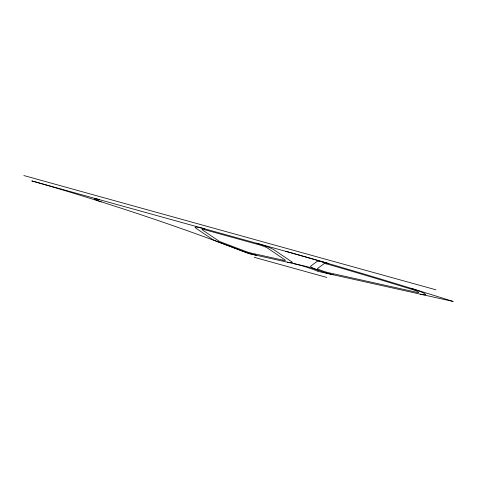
<?xml version="1.0" encoding="UTF-8"?>
<svg xmlns="http://www.w3.org/2000/svg" width="477" height="477" viewBox="0 0 477 477"><rect width="100%" height="100%" fill="white"/><g stroke="black" fill="none" stroke-linecap="round" stroke-linejoin="round"><path stroke-width="0.72" d="M23.85 175.542L435.9 289.795M333.202 274.764A14.674 1.562 17.7 0 1 317.736 270.042A14.674 1.562 17.7 0 1 310.61 266.184L317.139 261.414A14.674 1.562 17.7 0 1 328.206 263.483A320.15 34.022 17.7 0 0 285.675 251.301L31.774 180.902A287.309 30.528 17.7 0 1 248.797 253.603L303.461 265.767A14.674 1.562 17.7 0 1 318.332 270.262M254.342 257.347L326.834 277.453M293.331 263.513A20.791 2.212 17.7 0 1 315.834 270.429L317.795 271.341L453.15 301.458A610.256 64.848 17.7 0 0 285.675 251.301M101.309 201.86A7.334 0.781 17.7 0 1 94.47 199.01A7.334 0.781 17.7 0 1 99.228 199.607M256.566 255.332A14.674 1.562 17.7 0 1 240.617 250.419L219.104 242.262A14.674 1.562 17.7 0 1 211.961 239.043L195.761 228.089A14.674 1.562 17.7 0 1 204.752 228.865M410.882 288.251A14.674 1.562 17.7 0 1 424.786 293.683A14.674 1.562 17.7 0 1 420.41 294.172M287.112 262.123A14.674 1.562 17.7 0 0 291.733 261.795L273.941 249.769A14.674 1.562 17.7 0 0 256.322 243.163M324.092 263.692L317.563 268.468A7.334 0.781 17.7 0 0 321.122 270.393A7.334 0.781 17.7 0 0 328.856 272.755L416.069 292.162A7.334 0.781 17.7 0 0 418.257 291.918A7.334 0.781 17.7 0 0 411.299 289.199A602.922 64.067 17.7 0 0 329.625 264.729A7.334 0.781 17.7 0 0 324.092 263.692M282.772 260.114L252.226 253.323A7.334 0.781 17.7 0 1 244.248 250.866A7.334 0.781 17.7 0 0 243.98 250.759L222.467 242.602A7.334 0.781 17.7 0 0 222.187 242.495A7.334 0.781 17.7 0 1 218.615 240.891L202.409 229.932A7.334 0.781 17.7 0 1 206.911 230.319L258.48 244.623A7.334 0.781 17.7 0 1 267.287 247.921L285.079 259.953A7.334 0.781 17.7 0 1 282.772 260.114"/></g></svg>
